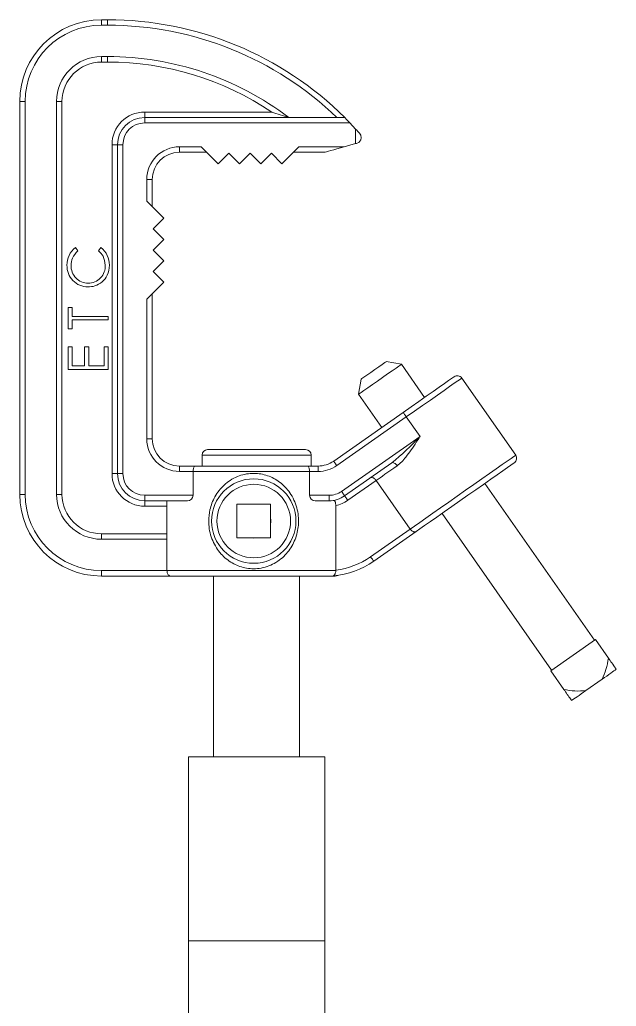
# Model space of a CAD drawing. Extents: x 9.3 to 87, y 1.1 to 68.8.
# Drawn here: x 13.08 to 18.56, y 32.52 to 41.58 of the extents above; entities that cross this region are included whole.
import ezdxf

# ---------------------------------------------------------------- set-up
doc = ezdxf.new("R2010")
doc.units = 0
doc.header["$MEASUREMENT"] = 0
doc.linetypes.add('SLD-Solid', pattern=[0])
doc.layers.add('OBJECT', color=7, linetype='CONTINUOUS')

msp = doc.modelspace()

# ---------------------------------------------------------------- linework, layer by layer
at = {"layer": 'OBJECT', "linetype": 'SLD-Solid', "lineweight": 15}
for p, q in [((13.8299, 41.5758), (13.8866, 41.5758)), ((13.8299, 41.5258), (13.8299, 41.5758)), ((13.8866, 41.5258), (13.8866, 41.5758)), ((13.8866, 41.5258), (13.8299, 41.5258)), ((13.8866, 41.2378), (13.8299, 41.2378)), ((13.8299, 41.2378), (13.8299, 41.1878)), ((13.8866, 41.2378), (13.8866, 41.1878)), ((13.8866, 41.1878), (13.8299, 41.1878)), ((13.0799, 37.2208), (13.0799, 40.8258)), ((13.1299, 40.8258), (13.0799, 40.8258)), ((13.1299, 40.8258), (13.1299, 37.2208)), ((13.4179, 40.8258), (13.4179, 37.2208)), ((13.4179, 40.8258), (13.4679, 40.8258)), ((13.4679, 40.8258), (13.4679, 37.2208)), ((14.2269, 40.6788), (14.2269, 40.7288)), ((14.2269, 40.7288), (15.393, 40.7288)), ((14.2269, 40.6788), (16.0632, 40.6788)), ((14.2269, 40.6788), (14.2269, 40.6288)), ((16.1101, 40.6288), (14.2269, 40.6288)), ((16.1101, 40.6288), (16.1629, 40.5726)), ((16.1629, 40.439), (16.1629, 40.5726)), ((16.2129, 40.4995), (16.2129, 40.4908)), ((13.9269, 37.4118), (13.9269, 40.4288)), ((13.9769, 40.4288), (13.9269, 40.4288)), ((13.9769, 37.4118), (13.9769, 40.4288)), ((13.9769, 40.4288), (14.0269, 40.4288)), ((14.0269, 40.4288), (14.0269, 37.4118)), ((14.5459, 40.4098), (14.7459, 40.4098)), ((14.5459, 40.3598), (14.5459, 40.4098)), ((14.7459, 40.4098), (14.9019, 40.2538)), ((15.4869, 40.2538), (15.6429, 40.4098)), ((15.6429, 40.4098), (16.0575, 40.4098)), ((16.1629, 40.439), (16.0575, 40.4098)), ((14.7959, 40.3598), (14.5459, 40.3598)), ((14.9019, 40.2538), (14.9994, 40.3513)), ((14.9994, 40.3513), (15.0969, 40.2538)), ((15.0969, 40.2538), (15.1944, 40.3513)), ((15.1944, 40.3513), (15.2919, 40.2538)), ((15.2919, 40.2538), (15.3894, 40.3513)), ((15.3894, 40.3513), (15.4869, 40.2538)), ((15.87, 40.3598), (15.5929, 40.3598)), ((14.2459, 39.9098), (14.2459, 40.1098)), ((14.2959, 40.1098), (14.2459, 40.1098)), ((14.2959, 40.1098), (14.2959, 39.8598)), ((14.4019, 39.7538), (14.2459, 39.9098)), ((14.3044, 39.6563), (14.4019, 39.7538)), ((14.4019, 39.5588), (14.3044, 39.6563)), ((13.591, 39.4848), (13.6132, 39.4557)), ((13.803, 39.4557), (13.825, 39.4848)), ((14.3044, 39.4613), (14.4019, 39.5588)), ((14.4019, 39.3638), (14.3044, 39.4613)), ((14.3044, 39.2663), (14.4019, 39.3638)), ((14.4019, 39.1688), (14.3044, 39.2663)), ((14.2459, 39.0128), (14.4019, 39.1688)), ((14.2959, 39.0628), (14.2959, 37.7308)), ((13.5231, 38.9345), (13.5611, 38.9345)), ((13.5231, 38.74), (13.5231, 38.9345)), ((13.5611, 38.9345), (13.5611, 38.8539)), ((14.2459, 37.7308), (14.2459, 39.0128)), ((13.5611, 38.8539), (13.8931, 38.8539)), ((13.8931, 38.8539), (13.8931, 38.8207)), ((13.8931, 38.8207), (13.5611, 38.8207)), ((13.5611, 38.8207), (13.5611, 38.74)), ((13.5611, 38.74), (13.5231, 38.74)), ((13.5231, 38.574), (13.5611, 38.574)), ((13.5231, 38.3653), (13.5231, 38.574)), ((13.5611, 38.574), (13.5611, 38.3985)), ((13.6749, 38.3985), (13.6749, 38.574)), ((13.6749, 38.574), (13.7129, 38.574)), ((13.7129, 38.574), (13.7129, 38.3985)), ((13.8552, 38.3985), (13.8552, 38.574)), ((13.8552, 38.574), (13.8931, 38.574)), ((13.8931, 38.574), (13.8931, 38.3653)), ((13.5611, 38.3985), (13.6749, 38.3985)), ((13.7129, 38.3985), (13.8552, 38.3985)), ((16.5835, 38.4141), (16.4442, 38.4387)), ((16.7963, 38.1102), (16.5835, 38.4141)), ((13.8931, 38.3653), (13.5231, 38.3653)), ((16.2148, 38.2781), (16.1903, 38.1388)), ((17.6326, 37.5801), (17.137, 38.2878)), ((16.1903, 38.1388), (16.4031, 37.8349)), ((15.9619, 37.526), (16.5997, 37.9726)), ((16.6284, 37.9316), (15.9906, 37.485)), ((16.6284, 37.9316), (16.754, 37.7522)), ((16.0338, 37.248), (16.754, 37.7522)), ((14.2959, 37.7308), (14.2459, 37.7308)), ((14.7544, 37.5808), (14.7544, 37.4808)), ((15.7544, 37.5808), (14.7544, 37.5808)), ((14.8044, 37.6308), (15.7044, 37.6308)), ((15.7544, 37.4808), (15.7544, 37.5808)), ((14.5459, 37.4808), (14.6908, 37.4808)), ((14.5459, 37.4808), (14.5459, 37.4308)), ((14.6908, 37.4808), (15.721, 37.4808)), ((15.721, 37.4808), (15.8185, 37.4808)), ((15.8185, 37.4308), (15.8185, 37.4808)), ((16.494, 37.5091), (16.0625, 37.207)), ((13.9769, 37.4118), (13.9269, 37.4118)), ((13.9769, 37.4118), (14.0269, 37.4118)), ((14.6719, 37.4308), (14.5459, 37.4308)), ((14.6719, 37.4308), (14.6719, 37.2118)), ((15.7399, 37.4308), (14.6719, 37.4308)), ((15.7399, 37.2118), (15.7399, 37.4308)), ((15.8185, 37.4308), (15.7399, 37.4308)), ((16.3517, 37.3484), (16.0911, 37.166)), ((16.6643, 36.902), (16.3517, 37.3484)), ((18.3553, 35.8838), (17.3492, 37.3206)), ((13.1299, 37.2208), (13.0799, 37.2208)), ((13.4179, 37.2208), (13.4679, 37.2208)), ((14.2269, 37.1618), (14.2269, 37.2118)), ((14.2269, 37.2118), (14.6719, 37.2118)), ((15.7399, 37.2118), (15.9191, 37.2118)), ((15.9191, 37.2118), (15.9191, 37.1618)), ((14.6188, 37.1618), (14.2269, 37.1618)), ((14.2269, 37.1618), (14.2269, 37.1118)), ((14.4313, 36.8088), (14.4313, 37.1618)), ((15.3821, 37.1298), (15.0741, 37.1298)), ((15.0741, 37.1298), (15.0741, 36.8218)), ((15.3821, 36.8218), (15.3821, 37.1298)), ((15.9191, 37.1618), (15.793, 37.1618)), ((15.9805, 37.1181), (15.9805, 36.5255)), ((14.4313, 37.1118), (14.2269, 37.1118)), ((16.956, 37.0453), (17.9621, 35.6085)), ((13.8299, 36.8088), (13.8299, 36.8588)), ((13.8299, 36.8588), (14.4313, 36.8588)), ((16.3006, 36.6474), (16.6643, 36.902)), ((16.7196, 36.8797), (16.3293, 36.6064)), ((13.8299, 36.8088), (14.4313, 36.8088)), ((14.4313, 36.5208), (14.4313, 36.8088)), ((15.0741, 36.8218), (15.3821, 36.8218)), ((13.8299, 36.5208), (13.8299, 36.4708)), ((13.8299, 36.5208), (14.4313, 36.5208)), ((14.4313, 36.5208), (15.9806, 36.5208)), ((14.4679, 36.4708), (13.8299, 36.4708)), ((15.9749, 36.4708), (14.4679, 36.4708)), ((14.8594, 36.4708), (14.8594, 34.8108)), ((15.6494, 34.8108), (15.6494, 36.4708)), ((18.3634, 35.8895), (17.9539, 35.6027)), ((18.4836, 35.7178), (18.3634, 35.8895)), ((18.0741, 35.4311), (17.9539, 35.6027)), ((18.4246, 35.5234), (18.277, 35.4201)), ((14.6294, 34.8108), (15.8794, 34.8108)), ((14.6294, 33.1238), (14.6294, 34.8108)), ((15.8794, 33.1238), (15.8794, 34.8108)), ((14.6294, 29.9977), (14.6294, 33.1238)), ((14.6294, 33.1238), (15.8794, 33.1238)), ((15.8794, 30.0057), (15.8794, 33.1238))]:
    msp.add_line(p, q, dxfattribs=at)
at = {"layer": 'OBJECT', "linetype": 'SLD-Solid', "lineweight": 15, "flags": 128}
for points in [[(16.0632, 40.6788), (16.0639, 40.678), (16.0661, 40.6758), (16.0695, 40.6721), (16.0742, 40.6671), (16.08, 40.6609), (16.0867, 40.6538), (16.0941, 40.6459), (16.102, 40.6375), (16.1101, 40.6288)], [(16.1629, 40.5726), (16.173, 40.5618), (16.1828, 40.5514), (16.1917, 40.5419), (16.1994, 40.5337)], [(16.0575, 40.4098), (16.0241, 40.4005), (15.9919, 40.3916), (15.9619, 40.3833), (15.9352, 40.3759), (15.9127, 40.3697), (15.8953, 40.3649), (15.8834, 40.3616)], [(16.1762, 40.4427), (16.1719, 40.4414), (16.1674, 40.4402), (16.1629, 40.439)], [(16.5835, 38.4141), (16.5778, 38.4101), (16.561, 38.3984), (16.534, 38.3795), (16.4986, 38.3547), (16.4566, 38.3253), (16.4106, 38.2931), (16.3632, 38.2599), (16.3172, 38.2277), (16.2752, 38.1983), (16.2397, 38.1734), (16.2128, 38.1546), (16.196, 38.1428), (16.1903, 38.1388)], [(16.2148, 38.2781), (16.2211, 38.2824), (16.239, 38.295), (16.2668, 38.3145), (16.3014, 38.3387), (16.339, 38.365), (16.3756, 38.3907), (16.4072, 38.4128), (16.4304, 38.429), (16.4426, 38.4376), (16.4442, 38.4387)], [(16.5997, 37.9726), (16.6728, 38.0238), (16.7442, 38.0738), (16.812, 38.1213), (16.8746, 38.1651), (16.9304, 38.2042), (16.9781, 38.2375), (17.0164, 38.2644), (17.0445, 38.2841), (17.0617, 38.2961), (17.0674, 38.3001)], [(17.137, 38.2878), (17.1356, 38.2868), (17.1243, 38.2789), (17.1019, 38.2632), (17.0689, 38.2401), (17.0261, 38.2101), (16.9744, 38.1739), (16.9149, 38.1323), (16.8491, 38.0862), (16.7783, 38.0366), (16.7042, 37.9847), (16.6284, 37.9316)], [(16.6284, 37.9316), (16.6228, 37.9396), (16.6174, 37.9473), (16.6124, 37.9544), (16.6081, 37.9606), (16.6045, 37.9657), (16.6019, 37.9695), (16.6002, 37.9718), (16.5997, 37.9726)], [(16.6643, 36.902), (16.7028, 36.929), (16.7512, 36.9629), (16.8082, 37.0028), (16.8726, 37.0479), (16.9429, 37.0971), (17.0174, 37.1493), (17.0944, 37.2032), (17.1721, 37.2576), (17.2486, 37.3112), (17.3222, 37.3627), (17.3913, 37.4111), (17.454, 37.455), (17.5091, 37.4936), (17.5552, 37.5259), (17.5913, 37.5511), (17.6164, 37.5687), (17.6301, 37.5783), (17.6326, 37.5801)], [(15.9906, 37.485), (15.985, 37.493), (15.9796, 37.5007), (15.9746, 37.5078), (15.9703, 37.514), (15.9667, 37.5191), (15.9641, 37.5229), (15.9624, 37.5252), (15.9619, 37.526)], [(16.5442, 37.4832), (16.5137, 37.4619), (16.4849, 37.4417), (16.4577, 37.4227), (16.4323, 37.4049), (16.4089, 37.3886), (16.3876, 37.3736), (16.3685, 37.3602), (16.3517, 37.3484)], [(16.5442, 37.4832), (16.5381, 37.4909), (16.5315, 37.4978), (16.5246, 37.5034), (16.5176, 37.5078), (16.5107, 37.5106), (16.5044, 37.5118), (16.4987, 37.5113), (16.494, 37.5091)], [(17.6203, 37.5104), (17.6197, 37.51), (17.61, 37.5032), (17.5888, 37.4884), (17.5566, 37.4658), (17.5142, 37.4361), (17.4627, 37.4), (17.4033, 37.3585), (17.3377, 37.3125), (17.2674, 37.2633), (17.1941, 37.212), (17.1199, 37.16), (17.0464, 37.1086), (16.9756, 37.059), (16.9093, 37.0126), (16.8492, 36.9704), (16.7966, 36.9337), (16.7531, 36.9032), (16.7196, 36.8797)], [(16.0338, 37.248), (16.0394, 37.24), (16.0448, 37.2323), (16.0497, 37.2252), (16.0541, 37.219), (16.0576, 37.2139), (16.0603, 37.2101), (16.0619, 37.2078), (16.0625, 37.207)], [(16.0911, 37.166), (16.0856, 37.174), (16.0802, 37.1817), (16.0752, 37.1888), (16.0709, 37.195), (16.0673, 37.2001), (16.0647, 37.2039), (16.063, 37.2062), (16.0625, 37.207)], [(16.3293, 36.6064), (16.3287, 36.6072), (16.3271, 36.6095), (16.3244, 36.6133), (16.3209, 36.6184), (16.3165, 36.6246), (16.3116, 36.6317), (16.3062, 36.6394), (16.3006, 36.6474)], [(18.5556, 35.6151), (18.5463, 35.6086), (18.5346, 35.6004), (18.5207, 35.5906), (18.5047, 35.5795), (18.4869, 35.567), (18.4675, 35.5534), (18.4466, 35.5388), (18.4246, 35.5234)], [(18.146, 35.3283), (18.1553, 35.3348), (18.167, 35.343), (18.1809, 35.3528), (18.1969, 35.3639), (18.2147, 35.3764), (18.2342, 35.39), (18.255, 35.4046), (18.277, 35.4201)]]:
    msp.add_lwpolyline(points, dxfattribs=at)
at = {"layer": 'OBJECT', "linetype": 'SLD-Solid', "lineweight": 15}
for radius in [0.3875, 0.3375]:
    msp.add_circle((15.2281, 36.9758), radius, dxfattribs=at)
for centre, radius, start, end in [((13.8299, 40.8258), 0.75, 90, 180), ((13.8866, 38.4863), 3.0895, 45.20723, 90), ((13.8299, 40.8258), 0.7, 90, 180), ((13.8866, 38.4863), 3.0395, 46.1647, 90), ((13.8299, 40.8258), 0.412, 90, 180), ((13.8866, 38.4863), 2.7515, 52.82906, 90), ((13.8299, 40.8258), 0.362, 90, 180), ((13.8866, 38.4863), 2.7015, 56.10829, 90), ((14.2269, 40.4288), 0.3, 90, 180), ((14.2269, 40.4288), 0.25, 90, 180), ((13.7545, 35.3476), 5.6251, 71.39622, 73.06504), ((14.2269, 40.4288), 0.2, 90, 180), ((16.1629, 40.4908), 0.05, 285.47135, 0.00077), ((16.1629, 40.4995), 0.05, 0.00026, 43.17826), ((14.5459, 40.1098), 0.3, 90, 180), ((14.5459, 40.1098), 0.25, 90, 180), ((15.87, 40.4097), 0.0499, 269.98865, 285.48042), ((13.7089, 39.329), 0.1953, 127.11521, 181.66427), ((13.7087, 39.3295), 0.194, 358.30974, 53.16259), ((13.7052, 39.316), 0.1917, 177.80533, 270.22047), ((13.7089, 39.3149), 0.1574, 177.68709, 269.85024), ((13.7073, 39.315), 0.1575, 270.41522, 3.11527), ((17.0961, 38.2591), 0.05, 35, 125), ((14.7048, 39.6834), 2.8157, 309.45113, 316.69894), ((14.5459, 37.7308), 0.3, 180, 270), ((14.5459, 37.7308), 0.25, 180, 270), ((14.8044, 37.5808), 0.05, 90, 180), ((15.7044, 37.5808), 0.05, 0, 90), ((17.5917, 37.5514), 0.05, 305, 35), ((15.8185, 37.7308), 0.25, 270, 305), ((15.8185, 37.7308), 0.3, 270, 305), ((14.2269, 37.4118), 0.3, 180, 270), ((14.2269, 37.4118), 0.25, 180, 270), ((14.2269, 37.4118), 0.2, 180, 270), ((13.8299, 37.2208), 0.75, 180, 270), ((13.8299, 37.2208), 0.7, 180, 270), ((13.8299, 37.2208), 0.412, 180, 270), ((13.8299, 37.2208), 0.362, 180, 270), ((14.6191, 37.2147), 0.0529, 269.61033, 356.87793), ((15.7921, 37.2141), 0.0523, 182.51489, 270.99684), ((15.9191, 37.4118), 0.2, 270, 305), ((15.9191, 37.4118), 0.25, 270, 305), ((15.2281, 36.9758), 0.156, 80.8155, 99.1845), ((15.9191, 37.4118), 0.3, 281.81479, 305), ((15.2281, 36.9758), 0.156, 170.8155, 189.1845), ((15.2281, 36.9758), 0.156, 350.8155, 9.1845), ((15.2281, 36.9758), 0.156, 260.8155, 279.1845), ((15.8991, 37.2208), 0.75, 274.67016, 305), ((15.8991, 37.2208), 0.7, 276.67788, 305), ((15.9749, 36.5208), 0.05, 270, 298.61179), ((18.2069, 36.0044), 0.5885, 256.95117, 276.84139)]:
    msp.add_arc(centre, radius, start, end, dxfattribs=at)
for points, knots in [([(13.6132, 39.4557), (13.5933, 39.4343), (13.5576, 39.3959), (13.5534, 39.3441), (13.5516, 39.3213)], [0, 0, 0, 0, 0.558391, 1, 1, 1, 1]), ([(13.8646, 39.3236), (13.8612, 39.3522), (13.8549, 39.4034), (13.8189, 39.4397), (13.803, 39.4557)], [0, 0, 0, 0, 0.558768, 1, 1, 1, 1]), ([(13.9026, 39.3238), (13.8998, 39.2911), (13.8949, 39.2326), (13.8553, 39.1899), (13.8379, 39.1712)], [0, 0, 0, 0, 0.559803, 1, 1, 1, 1]), ([(13.8379, 39.1712), (13.8155, 39.1559), (13.7754, 39.1285), (13.7272, 39.1255), (13.706, 39.1243)], [0, 0, 0, 0, 0.559021, 1, 1, 1, 1]), ([(16.754, 37.7522), (16.7538, 37.7519), (16.7425, 37.7341), (16.7159, 37.6923), (16.6739, 37.6279), (16.6294, 37.5675), (16.5869, 37.5175), (16.5584, 37.4946), (16.5442, 37.4832)], [0, 0, 0, 0, 0.00275, 0.176453, 0.41307, 0.649433, 0.824954, 1, 1, 1, 1]), ([(14.6719, 37.4308), (14.6721, 37.4361), (14.6725, 37.4469), (14.6754, 37.4612), (14.6797, 37.4726), (14.6851, 37.4793), (14.689, 37.4808), (14.6908, 37.4808), (14.6908, 37.4808)], [0, 0, 0, 0, 0.197777, 0.395366, 0.598088, 0.812874, 0.995765, 1, 1, 1, 1]), ([(15.7399, 37.4308), (15.7397, 37.4361), (15.7393, 37.4469), (15.7364, 37.4612), (15.7321, 37.4726), (15.7267, 37.4793), (15.7228, 37.4808), (15.721, 37.4808), (15.721, 37.4808)], [0, 0, 0, 0, 0.197777, 0.395366, 0.598088, 0.812874, 0.995764, 1, 1, 1, 1]), ([(14.8145, 36.9758), (14.8168, 37.0107), (14.822, 37.0887), (14.8682, 37.2045), (14.9369, 37.2933), (15.0112, 37.3513), (15.0749, 37.3849), (15.1437, 37.4065), (15.2327, 37.4176), (15.3422, 37.4029), (15.4591, 37.3457), (15.5396, 37.2677), (15.5906, 37.1866), (15.6193, 37.1168), (15.6364, 37.0424), (15.6405, 36.9777), (15.6347, 36.8913), (15.6065, 36.7871), (15.5446, 36.6903), (15.478, 36.6261), (15.4182, 36.5858), (15.3508, 36.5561), (15.26, 36.5349), (15.1463, 36.5393), (15.0241, 36.587), (14.9201, 36.672), (14.8567, 36.7719), (14.8254, 36.8667), (14.8155, 36.9281), (14.8147, 36.9649), (14.8145, 36.9758)], [0, 0, 0, 0, 0.038557, 0.086259, 0.13774, 0.164848, 0.19284, 0.21832, 0.244777, 0.291561, 0.338408, 0.390219, 0.418636, 0.447907, 0.475254, 0.503564, 0.519256, 0.571194, 0.622135, 0.649326, 0.677297, 0.704216, 0.732173, 0.78088, 0.827066, 0.87637, 0.931346, 0.959206, 0.987982, 1, 1, 1, 1]), ([(16.3517, 37.3484), (16.3486, 37.3524), (16.3424, 37.3602), (16.3312, 37.3688), (16.3196, 37.3744), (16.3077, 37.3761), (16.3008, 37.3739), (16.2978, 37.3718), (16.2978, 37.3717)], [0, 0, 0, 0, 0.175272, 0.350113, 0.535653, 0.748679, 0.996492, 1, 1, 1, 1]), ([(15.9805, 37.1181), (15.9803, 37.1234), (15.98, 37.1341), (15.9774, 37.1482), (15.9733, 37.1586), (15.9679, 37.1651), (15.9637, 37.1653), (15.9615, 37.1654)], [0, 0, 0, 0, 0.198062, 0.396395, 0.589177, 0.783034, 1, 1, 1, 1]), ([(16.7196, 36.8797), (16.7196, 36.8797), (16.7161, 36.8773), (16.7087, 36.8748), (16.6963, 36.8763), (16.6847, 36.8817), (16.6735, 36.8903), (16.6673, 36.8981), (16.6643, 36.902)], [0, 0, 0, 0, 0.003392, 0.262707, 0.472044, 0.654492, 0.827049, 1, 1, 1, 1]), ([(14.4313, 36.5208), (14.4316, 36.5159), (14.4322, 36.5062), (14.4367, 36.4932), (14.4436, 36.4821), (14.4535, 36.4737), (14.462, 36.471), (14.4671, 36.4708), (14.4678, 36.4708), (14.4679, 36.4708)], [0, 0, 0, 0, 0.165077, 0.329702, 0.505293, 0.712023, 0.958589, 0.99674, 1, 1, 1, 1]), ([(15.9602, 36.4733), (15.9597, 36.4733), (15.9589, 36.4733), (15.9604, 36.4745), (15.9663, 36.4787), (15.9739, 36.4882), (15.9792, 36.5024), (15.9807, 36.5137), (15.9806, 36.5196), (15.9806, 36.5208)], [0, 0, 0, 0, 0.060686, 0.121038, 0.287633, 0.556104, 0.771114, 0.95655, 1, 1, 1, 1]), ([(18.4246, 35.5234), (18.4378, 35.5533), (18.4655, 35.6157), (18.4774, 35.6829), (18.4836, 35.7178)], [0, 0, 0, 0, 0.480507, 1, 1, 1, 1]), ([(18.4836, 35.7178), (18.4939, 35.7032), (18.5174, 35.6696), (18.5419, 35.6347), (18.5531, 35.6186), (18.5556, 35.6151)], [0, 0, 0, 0, 0.376951, 0.863752, 1, 1, 1, 1]), ([(18.146, 35.3283), (18.1422, 35.3338), (18.1311, 35.3497), (18.1066, 35.3847), (18.085, 35.4155), (18.0741, 35.4311)], [0, 0, 0, 0, 0.205667, 0.600108, 1, 1, 1, 1])]:
    msp.add_open_spline(points, degree=3, knots=knots, dxfattribs=at)
msp.add_open_spline([(15.9806, 36.5208), (15.9805, 36.5255)], degree=1, dxfattribs=at)

doc.saveas('drawing.dxf')
